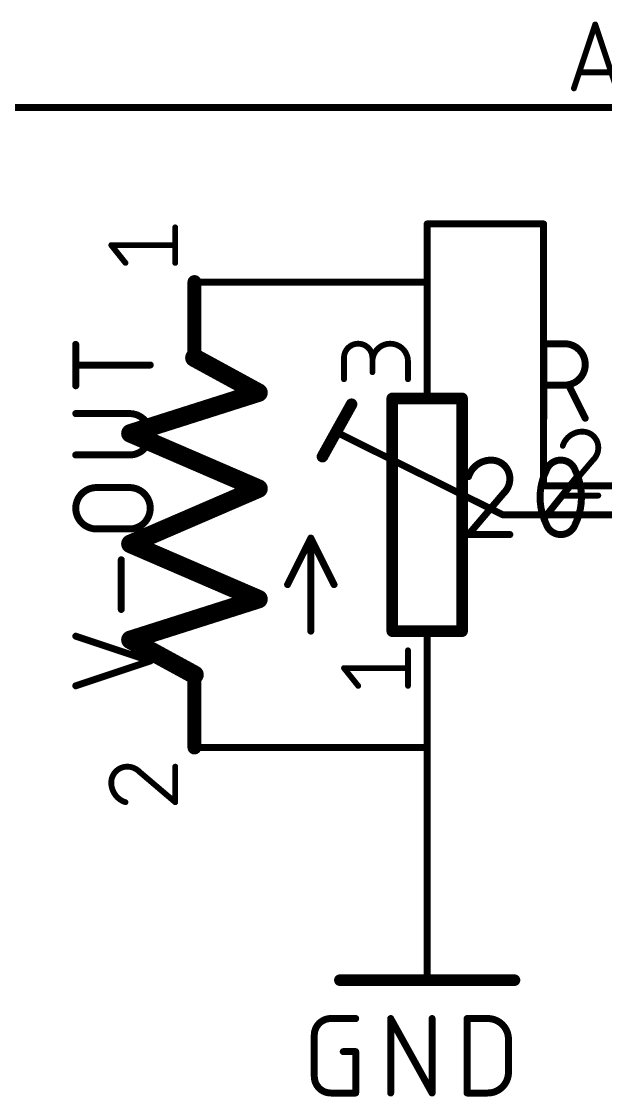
# Model space of a CAD drawing. Extents: x -177 to 163, y -159 to 163.
# Drawn here: x 30.51 to 43.26, y -107.95 to -84.48 of the extents above; entities that cross this region are included whole.
import ezdxf

# ---------------------------------------------------------------- set-up
doc = ezdxf.new("R2010")
doc.units = 0
for name, color, linetype in [('91', 122, 'CONTINUOUS'), ('94', 12, 'CONTINUOUS'), ('95', 251, 'CONTINUOUS'), ('96', 251, 'CONTINUOUS')]:
    doc.layers.add(name, color=color, linetype=linetype)

msp = doc.modelspace()

# ---------------------------------------------------------------- linework, layer by layer
at = {"layer": '91', "const_width": 0.1524}
for points in [[(43.815, -86.36), (19.685, -86.36)], [(41.91, -88.9), (39.37, -88.9)], [(39.37, -88.9), (39.37, -90.17)], [(41.91, -94.615), (41.91, -88.9)], [(34.29, -90.17), (39.37, -90.17)], [(64.135, -94.615), (41.91, -94.615)], [(34.29, -100.33), (39.37, -100.33)], [(39.37, -100.33), (39.37, -102.87)]]:
    msp.add_lwpolyline(points, dxfattribs=at)
at = {"layer": '91', "const_width": 0.0762}
for points in [[(39.37, -88.8619, 1), (39.37, -88.9381)], [(39.4081, -88.9, 1), (39.3319, -88.9)], [(41.9481, -88.9, 1), (41.8719, -88.9)], [(41.91, -88.9381, 1), (41.91, -88.8619)], [(34.29, -90.1319, 1), (34.29, -90.2081)], [(39.37, -90.2081, 1), (39.37, -90.1319)], [(39.3319, -90.17, 1), (39.4081, -90.17)], [(41.91, -94.5769, 1), (41.91, -94.6531)], [(41.8719, -94.615, 1), (41.9481, -94.615)], [(34.29, -100.2919, 1), (34.29, -100.3681)], [(39.4081, -100.33, 1), (39.3319, -100.33)], [(39.37, -100.3681, 1), (39.37, -100.2919)], [(39.3319, -102.87, 1), (39.4081, -102.87)]]:
    msp.add_lwpolyline(points, format="xyb", dxfattribs=at)
at = {"layer": '94'}
for points, const_width in [([(34.29, -90.17), (34.29, -91.7575)], 0.3048), ([(39.37, -92.71), (39.37, -90.17)], 0.1524), ([(39.37, -90.17), (39.37, -92.71)], 0.1524), ([(35.687, -92.583), (34.29, -91.821)], 0.4064), ([(34.29, -91.821), (34.29, -91.7575)], 0.1524), ([(32.893, -93.472), (35.687, -92.583)], 0.4064), ([(38.608, -92.71), (38.608, -97.79)], 0.254), ([(39.37, -92.71), (38.608, -92.71)], 0.254), ([(40.132, -92.71), (39.37, -92.71)], 0.254), ([(40.132, -97.79), (40.132, -92.71)], 0.254), ([(37.084, -93.98), (37.719, -92.837)], 0.254), ([(35.687, -94.6785), (32.893, -93.472)], 0.4064), ([(41.021, -95.25), (37.4904, -93.4974)], 0.1524), ([(32.893, -95.885), (35.687, -94.6785)], 0.4064), ([(41.91, -95.25), (41.021, -95.25)], 0.1524), ([(44.45, -95.25), (41.91, -95.25)], 0.1524), ([(35.687, -97.0915), (32.893, -95.885)], 0.4064), ([(36.83, -95.758), (36.322, -96.774)], 0.1524), ([(36.83, -97.79), (36.83, -95.758)], 0.1524), ([(36.83, -95.758), (37.338, -96.774)], 0.1524), ([(32.893, -97.9805), (35.687, -97.0915)], 0.4064), ([(34.29, -98.7425), (32.893, -97.9805)], 0.4064), ([(38.608, -97.79), (40.132, -97.79)], 0.254), ([(39.37, -100.33), (39.37, -97.79)], 0.1524), ([(34.29, -100.33), (34.29, -98.7425)], 0.3048), ([(39.37, -102.87), (39.37, -105.41)], 0.1524), ([(37.465, -105.41), (41.275, -105.41)], 0.254)]:
    msp.add_lwpolyline(points, dxfattribs=dict(at, const_width=const_width))
for points, const_width in [([(34.3662, -90.17, 1), (34.2138, -90.17)], 0.1524), ([(39.4081, -90.17, 1), (39.3319, -90.17)], 0.0762), ([(39.4081, -90.17, 1), (39.3319, -90.17)], 0.0762), ([(34.3387, -91.7318, 1), (34.2413, -91.9102)], 0.2032), ([(34.2138, -91.7575, 1), (34.3662, -91.7575)], 0.1524), ([(34.3281, -91.7575, 1), (34.2519, -91.7575)], 0.0762), ([(34.2519, -91.821, 1), (34.3281, -91.821)], 0.0762), ([(35.6383, -92.6722, 1), (35.7357, -92.4938)], 0.2032), ([(35.7178, -92.6798, 1), (35.6562, -92.4862)], 0.2032), ([(38.6715, -92.71, 1), (38.5445, -92.71)], 0.127), ([(38.608, -92.6465, 1), (38.608, -92.7735)], 0.127), ([(39.37, -92.6465, 1), (39.37, -92.7735)], 0.127), ([(39.3319, -92.71, 1), (39.4081, -92.71)], 0.0762), ([(39.3319, -92.71, 1), (39.4081, -92.71)], 0.0762), ([(39.37, -92.7735, 1), (39.37, -92.6465)], 0.127), ([(40.1955, -92.71, 1), (40.0685, -92.71)], 0.127), ([(40.132, -92.7735, 1), (40.132, -92.6465)], 0.127), ([(37.7745, -92.8678, 1), (37.6635, -92.8062)], 0.127), ([(32.9333, -93.3787, 1), (32.8527, -93.5653)], 0.2032), ([(32.8622, -93.3752, 1), (32.9238, -93.5688)], 0.2032), ([(37.5073, -93.4633, 1), (37.4735, -93.5315)], 0.0762), ([(37.0285, -93.9492, 1), (37.1395, -94.0108)], 0.127), ([(35.7273, -94.7718, 1), (35.6467, -94.5852)], 0.2032), ([(35.6467, -94.7718, 1), (35.7273, -94.5852)], 0.2032), ([(41.021, -95.2119, 1), (41.021, -95.2881)], 0.0762), ([(41.0041, -95.2841, 1), (41.0379, -95.2159)], 0.0762), ([(41.91, -95.2119, 1), (41.91, -95.2881)], 0.0762), ([(41.91, -95.2881, 1), (41.91, -95.2119)], 0.0762), ([(32.9333, -95.7917, 1), (32.8527, -95.9783)], 0.2032), ([(32.8527, -95.7917, 1), (32.9333, -95.9783)], 0.2032), ([(36.8681, -95.758, 1), (36.7919, -95.758)], 0.0762), ([(36.8641, -95.741, 1), (36.7959, -95.775)], 0.0762), ([(36.8641, -95.775, 1), (36.7959, -95.741)], 0.0762), ([(35.6467, -97.1848, 1), (35.7273, -96.9982)], 0.2032), ([(35.7178, -97.1883, 1), (35.6562, -96.9947)], 0.2032), ([(36.2879, -96.757, 1), (36.3561, -96.791)], 0.0762), ([(37.3039, -96.791, 1), (37.3721, -96.757)], 0.0762), ([(32.9417, -97.8913, 1), (32.8443, -98.0697)], 0.2032), ([(32.8622, -97.8837, 1), (32.9238, -98.0773)], 0.2032), ([(36.7919, -97.79, 1), (36.8681, -97.79)], 0.0762), ([(38.608, -97.7265, 1), (38.608, -97.8535)], 0.127), ([(38.5445, -97.79, 1), (38.6715, -97.79)], 0.127), ([(39.4081, -97.79, 1), (39.3319, -97.79)], 0.0762), ([(40.0685, -97.79, 1), (40.1955, -97.79)], 0.127), ([(40.132, -97.8535, 1), (40.132, -97.7265)], 0.127), ([(34.2413, -98.8317, 1), (34.3387, -98.6533)], 0.2032), ([(34.3662, -98.7425, 1), (34.2138, -98.7425)], 0.1524), ([(34.2138, -100.33, 1), (34.3662, -100.33)], 0.1524), ([(39.3319, -100.33, 1), (39.4081, -100.33)], 0.0762), ([(39.4081, -102.87, 1), (39.3319, -102.87)], 0.0762), ([(37.465, -105.3465, 1), (37.465, -105.4735)], 0.127), ([(39.3319, -105.41, 1), (39.4081, -105.41)], 0.0762), ([(41.275, -105.4735, 1), (41.275, -105.3465)], 0.127)]:
    msp.add_lwpolyline(points, format="xyb", dxfattribs=dict(at, const_width=const_width))
at = {"layer": '95'}
for points, const_width in [([(42.5726, -85.9409), (43.0383, -84.5439)], 0.127), ([(43.0383, -84.5439), (43.504, -85.9409)], 0.127), ([(43.3875, -85.5917), (42.689, -85.5917)], 0.127), ([(33.8709, -89.7509), (33.8709, -88.9748)], 0.127), ([(32.7843, -89.7509), (32.4739, -89.3628)], 0.127), ([(32.4739, -89.3628), (33.8709, -89.3628)], 0.127), ([(31.6992, -92.4326), (31.6992, -91.5295)], 0.1524), ([(41.9167, -93.1418), (41.9167, -91.5162)], 0.1524), ([(41.9167, -91.5162), (42.3683, -91.5162)], 0.1524), ([(37.5539, -92.2909), (37.5539, -91.8252)], 0.127), ([(38.1748, -91.8252), (38.1748, -92.1357)], 0.127), ([(33.3248, -91.981), (31.6992, -91.981)], 0.1524), ([(38.9509, -92.2909), (38.9509, -91.9028)], 0.127), ([(42.3683, -92.4193), (41.9167, -92.4193)], 0.1524), ([(42.8198, -93.1418), (42.4586, -92.4193)], 0.1524), ([(32.8732, -93.0405), (31.6992, -93.0405)], 0.1524), ([(31.6992, -93.9436), (32.8732, -93.9436)], 0.1524), ([(42.9888, -94.0548), (42.3291, -94.8309)], 0.127), ([(32.1508, -94.6557), (32.8732, -94.6557)], 0.1524), ([(42.3291, -94.8309), (43.1052, -94.8309)], 0.127), ([(32.8732, -95.5588), (32.1508, -95.5588)], 0.1524), ([(32.6926, -97.3165), (32.6926, -96.2327)], 0.1524), ([(33.3248, -98.4419), (31.6992, -97.9001)], 0.1524), ([(38.9509, -98.9852), (38.9509, -98.2091)], 0.127), ([(31.6992, -98.9838), (33.3248, -98.4419)], 0.1524), ([(37.8643, -98.9852), (37.5539, -98.5972)], 0.127), ([(37.5539, -98.5972), (38.9509, -98.5972)], 0.127), ([(33.0948, -100.8655), (33.8709, -101.5252)], 0.127), ([(33.8709, -101.5252), (33.8709, -100.7491)], 0.127)]:
    msp.add_lwpolyline(points, dxfattribs=dict(at, const_width=const_width))
for points, const_width in [([(43.0684, -84.5339, 1), (43.0082, -84.5539)], 0.0635), ([(43.0684, -84.5539, 1), (43.0082, -84.5339)], 0.0635), ([(42.689, -85.5599, 1), (42.689, -85.6234)], 0.0635), ([(42.5425, -85.9309, 1), (42.6027, -85.9509)], 0.0635), ([(33.9027, -88.9748, 1), (33.8391, -88.9748)], 0.0635), ([(32.4987, -89.343, 1), (32.4491, -89.3827)], 0.0635), ([(32.4739, -89.3311, 1), (32.4739, -89.3946)], 0.0635), ([(33.8709, -89.3946, 1), (33.8709, -89.3311)], 0.0635), ([(32.7596, -89.7707, 1), (32.8091, -89.7311)], 0.0635), ([(33.8391, -89.7509, 1), (33.9027, -89.7509)], 0.0635), ([(31.7373, -91.5295, 1), (31.6611, -91.5295)], 0.0762), ([(38.1748, -91.8252, 1), (37.5539, -91.8252)], 0.127), ([(38.9509, -91.9028, 1), (38.1748, -91.9028)], 0.127), ([(41.9548, -91.5162, 1), (41.8786, -91.5162)], 0.0762), ([(41.9167, -91.4781, 1), (41.9167, -91.5543)], 0.0762), ([(42.3683, -92.4193, 1), (42.3683, -91.5162)], 0.1524), ([(42.3683, -91.4781, 1), (42.3683, -91.5543)], 0.0762), ([(42.3683, -91.5543, 1), (42.3683, -91.4781)], 0.0762), ([(37.5857, -91.8252, 1), (37.5221, -91.8252)], 0.0635), ([(38.2065, -91.8252, 1), (38.143, -91.8252)], 0.0635), ([(31.6992, -91.9429, 1), (31.6992, -92.0191)], 0.0762), ([(33.3248, -92.0191, 1), (33.3248, -91.9429)], 0.0762), ([(37.5221, -91.8252, 1), (37.5857, -91.8252)], 0.0635), ([(38.143, -91.8252, 1), (38.2065, -91.8252)], 0.0635), ([(38.143, -91.9028, 1), (38.2065, -91.9028)], 0.0635), ([(38.9827, -91.9028, 1), (38.9192, -91.9028)], 0.0635), ([(38.9192, -91.9028, 1), (38.9827, -91.9028)], 0.0635), ([(38.143, -92.1357, 1), (38.2065, -92.1357)], 0.0635), ([(31.6611, -92.4326, 1), (31.7373, -92.4326)], 0.0762), ([(37.5221, -92.2909, 1), (37.5857, -92.2909)], 0.0635), ([(38.9192, -92.2909, 1), (38.9827, -92.2909)], 0.0635), ([(41.9167, -92.3812, 1), (41.9167, -92.4574)], 0.0762), ([(42.3683, -92.3812, 1), (42.3683, -92.4574)], 0.0762), ([(42.3683, -92.4574, 1), (42.3683, -92.3812)], 0.0762), ([(42.4927, -92.4023, 1), (42.4245, -92.4364)], 0.0762), ([(31.6992, -93.0024, 1), (31.6992, -93.0786)], 0.0762), ([(32.8732, -93.9436, 1), (32.8732, -93.0405)], 0.1524), ([(32.8732, -93.0024, 1), (32.8732, -93.0786)], 0.0762), ([(32.8732, -93.0786, 1), (32.8732, -93.0024)], 0.0762), ([(41.8786, -93.1418, 1), (41.9548, -93.1418)], 0.0762), ([(42.7858, -93.1588, 1), (42.8539, -93.1248)], 0.0762), ([(42.756, -93.4339, 0.3252), (42.3291, -93.7443)], 0.127), ([(43.1052, -93.7832, 0.4142), (42.756, -93.4339)], 0.127), ([(42.756, -93.4022, 1), (42.756, -93.4657)], 0.0635), ([(42.756, -93.4656, 1), (42.756, -93.4022)], 0.0635), ([(31.6992, -93.9055, 1), (31.6992, -93.9817)], 0.0762), ([(32.8732, -93.9055, 1), (32.8732, -93.9817)], 0.0762), ([(32.8732, -93.9817, 1), (32.8732, -93.9055)], 0.0762), ([(42.2989, -93.7346, 1), (42.3593, -93.7541)], 0.0635), ([(42.9888, -94.0548, 0.2053), (43.1052, -93.7832)], 0.127), ([(43.137, -93.7831, 1), (43.0735, -93.7832)], 0.0635), ([(43.0735, -93.7832, 1), (43.137, -93.7832)], 0.0635), ([(42.9669, -94.0318, 1), (43.0107, -94.0778)], 0.0635), ([(43.013, -94.0754, 1), (42.9646, -94.0342)], 0.0635), ([(32.1508, -94.6557, 1), (32.1508, -95.5588)], 0.1524), ([(32.1508, -94.6176, 1), (32.1508, -94.6938)], 0.0762), ([(32.1508, -94.6938, 1), (32.1508, -94.6176)], 0.0762), ([(32.8732, -95.5588, 1), (32.8732, -94.6557)], 0.1524), ([(32.8732, -94.6176, 1), (32.8732, -94.6938)], 0.0762), ([(32.8732, -94.6938, 1), (32.8732, -94.6176)], 0.0762), ([(42.3291, -94.7991, 1), (42.3291, -94.8627)], 0.0635), ([(42.3049, -94.8103, 1), (42.3533, -94.8515)], 0.0635), ([(43.1052, -94.8627, 1), (43.1052, -94.7991)], 0.0635), ([(32.1508, -95.5207, 1), (32.1508, -95.5969)], 0.0762), ([(32.1508, -95.5969, 1), (32.1508, -95.5207)], 0.0762), ([(32.8732, -95.5207, 1), (32.8732, -95.5969)], 0.0762), ([(32.8732, -95.5969, 1), (32.8732, -95.5207)], 0.0762), ([(32.7307, -96.2327, 1), (32.6545, -96.2327)], 0.0762), ([(32.6545, -97.3165, 1), (32.7307, -97.3165)], 0.0762), ([(31.7112, -97.8639, 1), (31.6872, -97.9362)], 0.0762), ([(38.9827, -98.2091, 1), (38.9192, -98.2091)], 0.0635), ([(33.3368, -98.4781, 1), (33.3128, -98.4058)], 0.0762), ([(33.3128, -98.4781, 1), (33.3368, -98.4058)], 0.0762), ([(37.5787, -98.5773, 1), (37.5291, -98.617)], 0.0635), ([(37.5539, -98.5654, 1), (37.5539, -98.6289)], 0.0635), ([(38.9509, -98.6289, 1), (38.9509, -98.5654)], 0.0635), ([(31.6872, -98.9477, 1), (31.7112, -99.0199)], 0.0762), ([(37.8396, -99.005, 1), (37.8891, -98.9654)], 0.0635), ([(38.9192, -98.9852, 1), (38.9827, -98.9852)], 0.0635), ([(32.8231, -100.7491, 0.4142), (32.4739, -101.0984)], 0.127), ([(33.0948, -100.8655, 0.2053), (32.8231, -100.7491)], 0.127), ([(32.8231, -100.7174, 1), (32.8232, -100.7808)], 0.0635), ([(32.8231, -100.7809, 1), (32.8231, -100.7173)], 0.0635), ([(33.1154, -100.8413, 1), (33.0742, -100.8897)], 0.0635), ([(33.0718, -100.8874, 1), (33.1178, -100.8436)], 0.0635), ([(33.9027, -100.7491, 1), (33.8391, -100.7491)], 0.0635), ([(32.4739, -101.0984, 0.3252), (32.7843, -101.5252)], 0.127), ([(32.5056, -101.0984, 1), (32.4422, -101.0983)], 0.0635), ([(32.4421, -101.0984, 1), (32.5057, -101.0984)], 0.0635), ([(32.7746, -101.5554, 1), (32.7941, -101.495)], 0.0635), ([(33.8391, -101.5252, 1), (33.9027, -101.5252)], 0.0635), ([(33.8503, -101.5494, 1), (33.8915, -101.501)], 0.0635)]:
    msp.add_lwpolyline(points, format="xyb", dxfattribs=dict(at, const_width=const_width))
at = {"layer": '96'}
for points, const_width in [([(40.768, -94.0562, 0.3252), (40.2712, -94.4174)], 0.1524), ([(41.1744, -94.4626, 0.4142), (40.768, -94.0562)], 0.1524), ([(40.768, -94.0181, 1), (40.768, -94.0943)], 0.0762), ([(40.768, -94.0943, 1), (40.768, -94.0181)], 0.0762), ([(42.2859, -94.0562, 0.3205), (41.9698, -94.282)], 0.1524), ([(42.602, -94.282, 0.3205), (42.2859, -94.0562)], 0.1524), ([(42.2859, -94.0181, 1), (42.2859, -94.0943)], 0.0762), ([(42.2859, -94.0943, 1), (42.2859, -94.0181)], 0.0762), ([(41.9698, -94.282, 0.1139), (41.8344, -94.869)], 0.1524), ([(41.9338, -94.2696, 1), (42.0059, -94.2943)], 0.0762), ([(42.0041, -94.2987, 1), (41.9356, -94.2653)], 0.0762), ([(42.7375, -94.869, 0.1139), (42.602, -94.282)], 0.1524), ([(42.6363, -94.2653, 1), (42.5678, -94.2987)], 0.0762), ([(42.566, -94.2943, 1), (42.638, -94.2696)], 0.0762), ([(42.6769, -94.4412, 1), (42.6174, -94.3936)], 0.0762), ([(40.235, -94.4057, 1), (40.3075, -94.4292)], 0.0762), ([(41.0389, -94.7787, 0.2053), (41.1744, -94.4626)], 0.1524), ([(41.2125, -94.4626, 1), (41.1363, -94.4626)], 0.0762), ([(41.1363, -94.4626, 1), (41.2125, -94.4626)], 0.0762), ([(41.0126, -94.7511, 1), (41.0652, -94.8063)], 0.0762), ([(41.0679, -94.8034, 1), (41.0099, -94.754)], 0.0762), ([(41.8344, -94.869, 0.1139), (41.9698, -95.456)], 0.1524), ([(41.8725, -94.869, 1), (41.7963, -94.869)], 0.0762), ([(42.602, -95.456, 0.1139), (42.7375, -94.869)], 0.1524), ([(42.7756, -94.869, 1), (42.6994, -94.869)], 0.0762), ([(41.7963, -94.869, 1), (41.8725, -94.869)], 0.0762), ([(42.6994, -94.869, 1), (42.7756, -94.869)], 0.0762), ([(41.8949, -95.2968, 1), (41.9544, -95.3444)], 0.0762), ([(41.9698, -95.456, 0.3205), (42.2859, -95.6818)], 0.1524), ([(42.0059, -95.4437, 1), (41.9338, -95.4684)], 0.0762), ([(41.9356, -95.4727, 1), (42.0041, -95.4393)], 0.0762), ([(42.2859, -95.6818, 0.3205), (42.602, -95.456)], 0.1524), ([(42.5678, -95.4393, 1), (42.6363, -95.4727)], 0.0762), ([(42.638, -95.4684, 1), (42.566, -95.4437)], 0.0762), ([(40.2712, -95.6437, 1), (40.2712, -95.7199)], 0.0762), ([(40.2422, -95.6571, 1), (40.3003, -95.7065)], 0.0762), ([(41.1744, -95.7199, 1), (41.1744, -95.6437)], 0.0762), ([(42.2859, -95.6437, 1), (42.2859, -95.7199)], 0.0762), ([(42.2859, -95.7199, 1), (42.2859, -95.6437)], 0.0762), ([(37.2674, -106.2482, 0.4142), (36.9062, -106.6094)], 0.1524), ([(37.2674, -106.2101, 1), (37.2674, -106.2863)], 0.0762), ([(37.2674, -106.2863, 1), (37.2674, -106.2101)], 0.0762), ([(37.8093, -106.2863, 1), (37.8093, -106.2101)], 0.0762), ([(38.6116, -106.2482, 1), (38.5354, -106.2482)], 0.0762), ([(38.6068, -106.2297, 1), (38.5402, -106.2667)], 0.0762), ([(39.5147, -106.2482, 1), (39.4385, -106.2482)], 0.0762), ([(40.279, -106.2482, 1), (40.2028, -106.2482)], 0.0762), ([(40.2409, -106.2101, 1), (40.2409, -106.2863)], 0.0762), ([(41.144, -106.6998, 0.4142), (40.6924, -106.2482)], 0.1524), ([(40.6924, -106.2101, 1), (40.6924, -106.2863)], 0.0762), ([(40.6924, -106.2863, 1), (40.6924, -106.2101)], 0.0762), ([(36.9443, -106.6094, 1), (36.8681, -106.6094)], 0.0762), ([(36.8681, -106.6094, 1), (36.9443, -106.6094)], 0.0762), ([(41.1821, -106.6998, 1), (41.1059, -106.6998)], 0.0762), ([(41.1059, -106.6998, 1), (41.1821, -106.6998)], 0.0762), ([(37.5384, -106.9326, 1), (37.5384, -107.0088)], 0.0762), ([(37.8474, -106.9707, 1), (37.7712, -106.9707)], 0.0762), ([(37.8093, -107.0088, 1), (37.8093, -106.9326)], 0.0762), ([(36.9062, -107.5126, 0.4142), (37.2674, -107.8738)], 0.1524), ([(36.9443, -107.5126, 1), (36.8681, -107.5126)], 0.0762), ([(36.8681, -107.5126, 1), (36.9443, -107.5126)], 0.0762), ([(40.6924, -107.8738, 0.4142), (41.144, -107.4222)], 0.1524), ([(41.1821, -107.4222, 1), (41.1059, -107.4222)], 0.0762), ([(41.1059, -107.4222, 1), (41.1821, -107.4222)], 0.0762), ([(37.2674, -107.8357, 1), (37.2674, -107.9119)], 0.0762), ([(37.2674, -107.9119, 1), (37.2674, -107.8357)], 0.0762), ([(37.7712, -107.8738, 1), (37.8474, -107.8738)], 0.0762), ([(37.8093, -107.9119, 1), (37.8093, -107.8357)], 0.0762), ([(38.5354, -107.8738, 1), (38.6116, -107.8738)], 0.0762), ([(39.4385, -107.8738, 1), (39.5147, -107.8738)], 0.0762), ([(39.4433, -107.8923, 1), (39.5099, -107.8553)], 0.0762), ([(40.2409, -107.8357, 1), (40.2409, -107.9119)], 0.0762), ([(40.2028, -107.8738, 1), (40.279, -107.8738)], 0.0762), ([(40.6924, -107.8357, 1), (40.6924, -107.9119)], 0.0762), ([(40.6924, -107.9119, 1), (40.6924, -107.8357)], 0.0762)]:
    msp.add_lwpolyline(points, format="xyb", dxfattribs=dict(at, const_width=const_width))
at = {"layer": '96', "const_width": 0.1524}
for points in [[(41.9247, -95.3206), (42.6472, -94.4174)], [(41.0389, -94.7787), (40.2712, -95.6818)], [(40.2712, -95.6818), (41.1744, -95.6818)], [(37.2674, -106.2482), (37.8093, -106.2482)], [(38.5735, -107.8738), (38.5735, -106.2482)], [(38.5735, -106.2482), (39.4766, -107.8738)], [(39.4766, -107.8738), (39.4766, -106.2482)], [(40.2409, -107.8738), (40.2409, -106.2482)], [(40.2409, -106.2482), (40.6924, -106.2482)], [(36.9062, -107.5126), (36.9062, -106.6094)], [(41.144, -106.6998), (41.144, -107.4222)], [(37.5384, -106.9707), (37.8093, -106.9707)], [(37.8093, -106.9707), (37.8093, -107.8738)], [(37.8093, -107.8738), (37.2674, -107.8738)], [(40.6924, -107.8738), (40.2409, -107.8738)]]:
    msp.add_lwpolyline(points, dxfattribs=at)

doc.saveas('drawing.dxf')
